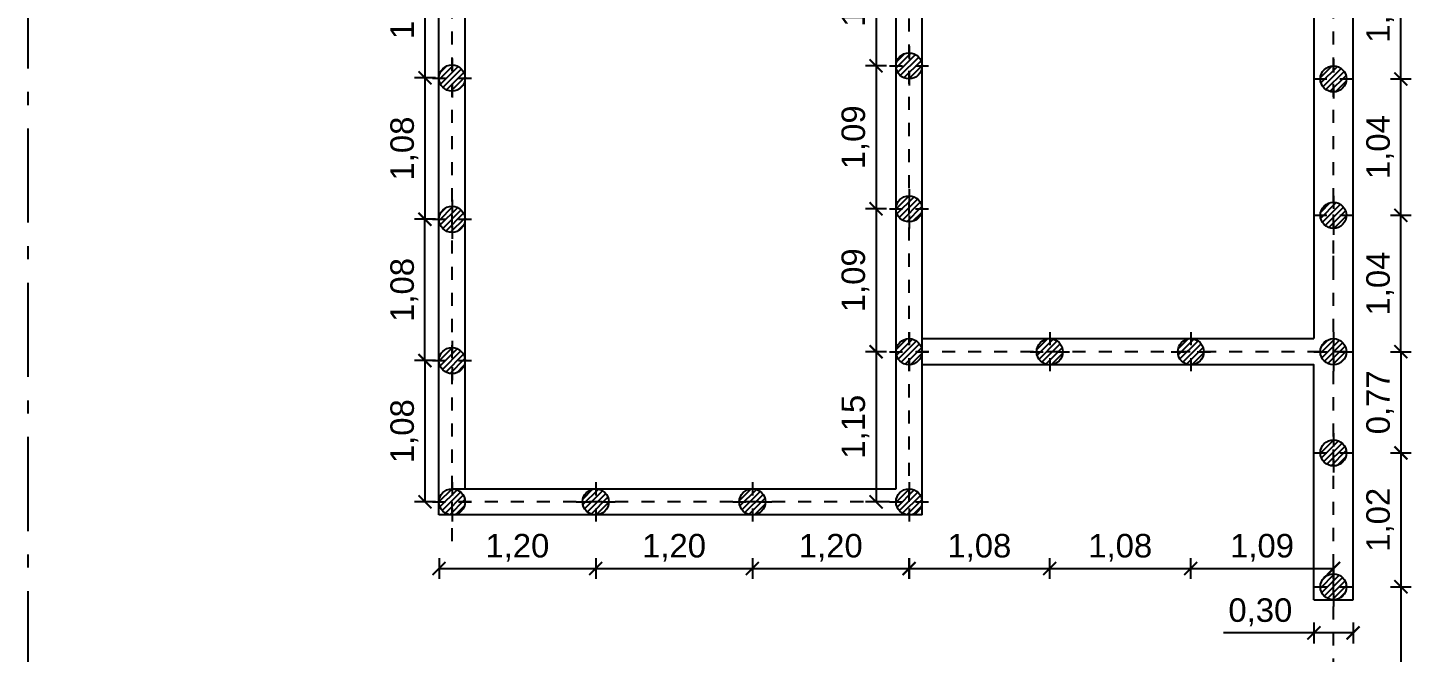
# Model space of a CAD drawing. Header units: millimetres. Extents: x 228 to 428, y 158 to 192.
# Drawn here: x 393.79 to 404.38, y 170.26 to 175.04 of the extents above; entities that cross this region are included whole.
import ezdxf

# ---------------------------------------------------------------- set-up
doc = ezdxf.new("R2010")
doc.units = ezdxf.units.MM
doc.header["$LTSCALE"] = 0.1
doc.header["$MEASUREMENT"] = 0
doc.header["$PDMODE"] = 3
doc.header["$PDSIZE"] = 0.1
doc.linetypes.add('ACAD_ISO04W100', pattern=[30, 24, -3, 0, -3])
doc.linetypes.add('ACAD_ISO10W100', pattern=[18, 12, -3, 0, -3])
doc.layers.get('DEFPOINTS').update_dxf_attribs({"color": 1})
for name, color, linetype in [('01', 1, 'Continuous'), ('Cotas', 1, 'Continuous'), ('EJES', 6, 'Continuous'), ('Muros', 3, 'Continuous'), ('pilotín', 6, 'Continuous'), ('vigas de encadenado', 2, 'Continuous')]:
    doc.layers.add(name, color=color, linetype=linetype)
doc.styles.add('ARIAL', font='arial.ttf', dxfattribs={"height": 0.18})
doc.dimstyles.new('100', dxfattribs={"dimtxt": 0.2, "dimasz": 0.1, "dimexe": 0.08, "dimexo": 0, "dimgap": 0.05, "dimtad": 1, "dimzin": 1, "dimtxsty": 'ARIAL', "dimblk": 'ARCHTICK', "dimcen": 2.5, "dimadec": 0, "dimazin": 0, "dimtfac": 1, "dimtix": 1, "dimtmove": 0, "dimatfit": 3, "dimfxl": 0.08, "dimfxlon": 1, "dimarcsym": 0})

# ---------------------------------------------------------------- blocks, each defined once
blk = doc.blocks.new('pilotín')
at = {"layer": '01', "ltscale": 0.1}
h = blk.add_hatch(dxfattribs=at)
h.set_pattern_fill('LINE,_O', color=256, scale=0.01, angle=45)
h.set_pattern_definition([(45, (-145.452434, -127.2089), (-0.0224506403, 0.0224506403), [])])
h.paths.add_polyline_path([(0, 0), (0, 0.1, 0.414214), (-0.1, 0)])
h.paths.add_polyline_path([(0.1, 0, 0.414214), (0, 0.1), (0, 0)])
h.paths.add_polyline_path([(0, -0.1, 0.414214), (0.1, 0), (0, 0)])
h.paths.add_polyline_path([(0, 0), (-0.1, 0, 0.414214), (0, -0.1)])
at = {"layer": '01', "linetype": 'ACAD_ISO04W100', "ltscale": 0.0025}
for p, q in [((0, 0.15), (0, -0.15)), ((-0.15, 0), (0.15, 0))]:
    blk.add_line(p, q, dxfattribs=at)
at = {"layer": 'pilotín'}
blk.add_circle((0, 0), 0.1, dxfattribs=at)
blk = doc.blocks.new('_ARCHTICK')
at = {"color": 0, "linetype": 'ByBlock', "const_width": 0.15}
blk.add_lwpolyline([(-0.5, -0.5), (0.5, 0.5)], dxfattribs=at)
blk = doc.blocks.new('*D150')
at = {"layer": 'Cotas', "color": 0, "lineweight": -2, "transparency": 16777216}
for p, q in [((396.908, 174.656), (396.748, 174.656)), ((396.828, 174.656), (396.828, 173.574)), ((396.908, 173.574), (396.748, 173.574))]:
    blk.add_line(p, q, dxfattribs=at)
at = {"layer": 'DEFPOINTS', "color": 0, "transparency": 16777216}
for p in [(397.136, 174.656), (396.828, 173.574), (397.036, 173.574)]:
    blk.add_point(p, dxfattribs=at)
at = {"layer": 'Cotas', "color": 0, "lineweight": -2, "transparency": 16777216, "xscale": 0.1, "yscale": 0.1, "zscale": 0.1}
for p, rotation in [((396.828, 174.656), 90), ((396.828, 173.574), 270)]:
    blk.add_blockref('_ARCHTICK', p, dxfattribs=dict(at, rotation=rotation))
at = {"layer": 'Cotas', "color": 0, "transparency": 16777216, "insert": (396.67, 174.115), "char_height": 0.18, "attachment_point": 5, "rotation": 90, "style": 'ARIAL'}
blk.add_mtext('1,08', dxfattribs=at)
blk = doc.blocks.new('*D151')
at = {"layer": 'Cotas', "color": 0, "lineweight": -2, "transparency": 16777216}
for p, q in [((396.908, 172.492), (396.748, 172.492)), ((396.828, 172.492), (396.828, 171.411)), ((396.908, 171.411), (396.748, 171.411))]:
    blk.add_line(p, q, dxfattribs=at)
at = {"layer": 'DEFPOINTS', "color": 0, "transparency": 16777216}
for p in [(396.936, 172.492), (396.828, 171.411), (397.036, 171.411)]:
    blk.add_point(p, dxfattribs=at)
at = {"layer": 'Cotas', "color": 0, "lineweight": -2, "transparency": 16777216, "xscale": 0.1, "yscale": 0.1, "zscale": 0.1}
for p, rotation in [((396.828, 172.492), 90), ((396.828, 171.411), 270)]:
    blk.add_blockref('_ARCHTICK', p, dxfattribs=dict(at, rotation=rotation))
at = {"layer": 'Cotas', "color": 0, "transparency": 16777216, "insert": (396.67, 171.952), "char_height": 0.18, "attachment_point": 5, "rotation": 90, "style": 'ARIAL'}
blk.add_mtext('1,08', dxfattribs=at)
blk = doc.blocks.new('*D152')
at = {"layer": 'Cotas', "color": 0, "lineweight": -2, "transparency": 16777216}
for p, q in [((396.936, 170.981), (396.936, 170.821)), ((398.136, 170.981), (398.136, 170.821)), ((396.936, 170.901), (398.136, 170.901))]:
    blk.add_line(p, q, dxfattribs=at)
at = {"layer": 'DEFPOINTS', "color": 0, "transparency": 16777216}
for p in [(396.936, 171.261), (398.136, 171.286), (398.136, 170.901)]:
    blk.add_point(p, dxfattribs=at)
at = {"layer": 'Cotas', "color": 0, "lineweight": -2, "transparency": 16777216, "xscale": 0.1, "yscale": 0.1, "zscale": 0.1, "rotation": 180}
blk.add_blockref('_ARCHTICK', (396.936, 170.901), dxfattribs=at)
at = {"layer": 'Cotas', "color": 0, "lineweight": -2, "transparency": 16777216, "xscale": 0.1, "yscale": 0.1, "zscale": 0.1}
blk.add_blockref('_ARCHTICK', (398.136, 170.901), dxfattribs=at)
at = {"layer": 'Cotas', "color": 0, "transparency": 16777216, "insert": (397.536, 171.059), "char_height": 0.18, "attachment_point": 5, "style": 'ARIAL'}
blk.add_mtext('1,20', dxfattribs=at)
blk = doc.blocks.new('*D153')
at = {"layer": 'Cotas', "color": 0, "lineweight": -2, "transparency": 16777216}
for p, q in [((398.136, 170.981), (398.136, 170.821)), ((399.336, 170.981), (399.336, 170.821)), ((398.136, 170.901), (399.336, 170.901))]:
    blk.add_line(p, q, dxfattribs=at)
at = {"layer": 'DEFPOINTS', "color": 0, "transparency": 16777216}
for p in [(398.136, 171.286), (399.336, 171.286), (399.336, 170.901)]:
    blk.add_point(p, dxfattribs=at)
at = {"layer": 'Cotas', "color": 0, "lineweight": -2, "transparency": 16777216, "xscale": 0.1, "yscale": 0.1, "zscale": 0.1, "rotation": 180}
blk.add_blockref('_ARCHTICK', (398.136, 170.901), dxfattribs=at)
at = {"layer": 'Cotas', "color": 0, "lineweight": -2, "transparency": 16777216, "xscale": 0.1, "yscale": 0.1, "zscale": 0.1}
blk.add_blockref('_ARCHTICK', (399.336, 170.901), dxfattribs=at)
at = {"layer": 'Cotas', "color": 0, "transparency": 16777216, "insert": (398.736, 171.059), "char_height": 0.18, "attachment_point": 5, "style": 'ARIAL'}
blk.add_mtext('1,20', dxfattribs=at)
blk = doc.blocks.new('*D159')
at = {"layer": 'Cotas', "color": 0, "lineweight": -2, "transparency": 16777216}
for p, q in [((404.222, 172.56), (404.382, 172.56)), ((404.302, 172.56), (404.302, 171.786)), ((404.222, 171.786), (404.382, 171.786))]:
    blk.add_line(p, q, dxfattribs=at)
at = {"layer": 'DEFPOINTS', "color": 0, "transparency": 16777216}
for p in [(404.062, 172.56), (404.062, 171.786), (404.302, 171.786)]:
    blk.add_point(p, dxfattribs=at)
at = {"layer": 'Cotas', "color": 0, "lineweight": -2, "transparency": 16777216, "xscale": 0.1, "yscale": 0.1, "zscale": 0.1}
for p, rotation in [((404.302, 172.56), 90), ((404.302, 171.786), 270)]:
    blk.add_blockref('_ARCHTICK', p, dxfattribs=dict(at, rotation=rotation))
at = {"layer": 'Cotas', "color": 0, "transparency": 16777216, "insert": (404.144, 172.173), "char_height": 0.18, "attachment_point": 5, "rotation": 90, "style": 'ARIAL'}
blk.add_mtext('0,77', dxfattribs=at)
blk = doc.blocks.new('*D160')
at = {"layer": 'Cotas', "color": 0, "lineweight": -2, "transparency": 16777216}
for p, q in [((404.222, 171.786), (404.382, 171.786)), ((404.302, 171.786), (404.302, 170.761)), ((404.222, 170.761), (404.382, 170.761))]:
    blk.add_line(p, q, dxfattribs=at)
at = {"layer": 'DEFPOINTS', "color": 0, "transparency": 16777216}
for p in [(404.062, 171.786), (404.012, 170.761), (404.302, 170.761)]:
    blk.add_point(p, dxfattribs=at)
at = {"layer": 'Cotas', "color": 0, "lineweight": -2, "transparency": 16777216, "xscale": 0.1, "yscale": 0.1, "zscale": 0.1}
for p, rotation in [((404.302, 171.786), 90), ((404.302, 170.761), 270)]:
    blk.add_blockref('_ARCHTICK', p, dxfattribs=dict(at, rotation=rotation))
at = {"layer": 'Cotas', "color": 0, "transparency": 16777216, "insert": (404.144, 171.274), "char_height": 0.18, "attachment_point": 5, "rotation": 90, "style": 'ARIAL'}
blk.add_mtext('1,02', dxfattribs=at)
blk = doc.blocks.new('*D165')
at = {"layer": 'Cotas', "color": 0, "lineweight": -2, "transparency": 16777216}
for p, q in [((400.363, 174.748), (400.203, 174.748)), ((400.283, 174.748), (400.283, 173.654)), ((400.363, 173.654), (400.203, 173.654))]:
    blk.add_line(p, q, dxfattribs=at)
at = {"layer": 'DEFPOINTS', "color": 0, "transparency": 16777216}
for p in [(400.386, 174.748), (400.283, 173.654), (400.386, 173.654)]:
    blk.add_point(p, dxfattribs=at)
at = {"layer": 'Cotas', "color": 0, "lineweight": -2, "transparency": 16777216, "xscale": 0.1, "yscale": 0.1, "zscale": 0.1}
for p, rotation in [((400.283, 174.748), 90), ((400.283, 173.654), 270)]:
    blk.add_blockref('_ARCHTICK', p, dxfattribs=dict(at, rotation=rotation))
at = {"layer": 'Cotas', "color": 0, "transparency": 16777216, "insert": (400.125, 174.201), "char_height": 0.18, "attachment_point": 5, "rotation": 90, "style": 'ARIAL'}
blk.add_mtext('1,09', dxfattribs=at)
blk = doc.blocks.new('*D166')
at = {"layer": 'Cotas', "color": 0, "lineweight": -2, "transparency": 16777216}
for p, q in [((400.363, 173.654), (400.203, 173.654)), ((400.283, 173.654), (400.283, 172.56)), ((400.363, 172.56), (400.203, 172.56))]:
    blk.add_line(p, q, dxfattribs=at)
at = {"layer": 'DEFPOINTS', "color": 0, "transparency": 16777216}
for p in [(400.386, 173.654), (400.283, 172.56), (400.536, 172.56)]:
    blk.add_point(p, dxfattribs=at)
at = {"layer": 'Cotas', "color": 0, "lineweight": -2, "transparency": 16777216, "xscale": 0.1, "yscale": 0.1, "zscale": 0.1}
for p, rotation in [((400.283, 173.654), 90), ((400.283, 172.56), 270)]:
    blk.add_blockref('_ARCHTICK', p, dxfattribs=dict(at, rotation=rotation))
at = {"layer": 'Cotas', "color": 0, "transparency": 16777216, "insert": (400.125, 173.107), "char_height": 0.18, "attachment_point": 5, "rotation": 90, "style": 'ARIAL'}
blk.add_mtext('1,09', dxfattribs=at)
blk = doc.blocks.new('*D167')
at = {"layer": 'Cotas', "color": 0, "lineweight": -2, "transparency": 16777216}
for p, q in [((400.363, 172.56), (400.203, 172.56)), ((400.283, 172.56), (400.283, 171.411)), ((400.363, 171.411), (400.203, 171.411))]:
    blk.add_line(p, q, dxfattribs=at)
at = {"layer": 'DEFPOINTS', "color": 0, "transparency": 16777216}
for p in [(400.536, 172.56), (400.283, 171.411), (400.411, 171.411)]:
    blk.add_point(p, dxfattribs=at)
at = {"layer": 'Cotas', "color": 0, "lineweight": -2, "transparency": 16777216, "xscale": 0.1, "yscale": 0.1, "zscale": 0.1}
for p, rotation in [((400.283, 172.56), 90), ((400.283, 171.411), 270)]:
    blk.add_blockref('_ARCHTICK', p, dxfattribs=dict(at, rotation=rotation))
at = {"layer": 'Cotas', "color": 0, "transparency": 16777216, "insert": (400.125, 171.986), "char_height": 0.18, "attachment_point": 5, "rotation": 90, "style": 'ARIAL'}
blk.add_mtext('1,15', dxfattribs=at)
blk = doc.blocks.new('*D168')
at = {"layer": 'Cotas', "color": 0, "lineweight": -2, "transparency": 16777216}
for p, q in [((400.536, 170.821), (400.536, 170.981)), ((401.613, 170.821), (401.613, 170.981)), ((400.536, 170.901), (401.613, 170.901))]:
    blk.add_line(p, q, dxfattribs=at)
at = {"layer": 'DEFPOINTS', "color": 0, "transparency": 16777216}
for p in [(401.613, 170.901), (400.536, 170.527), (401.613, 170.527)]:
    blk.add_point(p, dxfattribs=at)
at = {"layer": 'Cotas', "color": 0, "lineweight": -2, "transparency": 16777216, "xscale": 0.1, "yscale": 0.1, "zscale": 0.1, "rotation": 180}
blk.add_blockref('_ARCHTICK', (400.536, 170.901), dxfattribs=at)
at = {"layer": 'Cotas', "color": 0, "lineweight": -2, "transparency": 16777216, "xscale": 0.1, "yscale": 0.1, "zscale": 0.1}
blk.add_blockref('_ARCHTICK', (401.613, 170.901), dxfattribs=at)
at = {"layer": 'Cotas', "color": 0, "transparency": 16777216, "insert": (401.074, 171.059), "char_height": 0.18, "attachment_point": 5, "style": 'ARIAL'}
blk.add_mtext('1,08', dxfattribs=at)
blk = doc.blocks.new('*D169')
at = {"layer": 'Cotas', "color": 0, "lineweight": -2, "transparency": 16777216}
for p, q in [((402.693, 170.821), (402.693, 170.981)), ((403.786, 170.821), (403.786, 170.981)), ((402.693, 170.901), (403.786, 170.901))]:
    blk.add_line(p, q, dxfattribs=at)
at = {"layer": 'DEFPOINTS', "color": 0, "transparency": 16777216}
for p in [(403.786, 170.901), (402.693, 170.527), (403.786, 170.327)]:
    blk.add_point(p, dxfattribs=at)
at = {"layer": 'Cotas', "color": 0, "lineweight": -2, "transparency": 16777216, "xscale": 0.1, "yscale": 0.1, "zscale": 0.1, "rotation": 180}
blk.add_blockref('_ARCHTICK', (402.693, 170.901), dxfattribs=at)
at = {"layer": 'Cotas', "color": 0, "lineweight": -2, "transparency": 16777216, "xscale": 0.1, "yscale": 0.1, "zscale": 0.1}
blk.add_blockref('_ARCHTICK', (403.786, 170.901), dxfattribs=at)
at = {"layer": 'Cotas', "color": 0, "transparency": 16777216, "insert": (403.239, 171.059), "char_height": 0.18, "attachment_point": 5, "style": 'ARIAL'}
blk.add_mtext('1,09', dxfattribs=at)
blk = doc.blocks.new('*D121')
at = {"layer": 'Cotas', "color": 0, "lineweight": -2, "transparency": 16777216}
for p, q in [((401.613, 170.821), (401.613, 170.981)), ((402.693, 170.821), (402.693, 170.981)), ((401.613, 170.901), (402.693, 170.901))]:
    blk.add_line(p, q, dxfattribs=at)
at = {"layer": 'DEFPOINTS', "color": 0, "transparency": 16777216}
for p in [(402.693, 170.901), (401.613, 170.527), (402.693, 170.527)]:
    blk.add_point(p, dxfattribs=at)
at = {"layer": 'Cotas', "color": 0, "lineweight": -2, "transparency": 16777216, "xscale": 0.1, "yscale": 0.1, "zscale": 0.1, "rotation": 180}
blk.add_blockref('_ARCHTICK', (401.613, 170.901), dxfattribs=at)
at = {"layer": 'Cotas', "color": 0, "lineweight": -2, "transparency": 16777216, "xscale": 0.1, "yscale": 0.1, "zscale": 0.1}
blk.add_blockref('_ARCHTICK', (402.693, 170.901), dxfattribs=at)
at = {"layer": 'Cotas', "color": 0, "transparency": 16777216, "insert": (402.153, 171.059), "char_height": 0.18, "attachment_point": 5, "style": 'ARIAL'}
blk.add_mtext('1,08', dxfattribs=at)
blk = doc.blocks.new('*D123')
at = {"layer": 'Cotas', "color": 0, "lineweight": -2, "transparency": 16777216}
for p, q in [((399.336, 170.981), (399.336, 170.821)), ((400.536, 170.981), (400.536, 170.821)), ((399.336, 170.901), (400.536, 170.901))]:
    blk.add_line(p, q, dxfattribs=at)
at = {"layer": 'DEFPOINTS', "color": 0, "transparency": 16777216}
for p in [(399.336, 171.236), (400.536, 171.236), (400.536, 170.901)]:
    blk.add_point(p, dxfattribs=at)
at = {"layer": 'Cotas', "color": 0, "lineweight": -2, "transparency": 16777216, "xscale": 0.1, "yscale": 0.1, "zscale": 0.1, "rotation": 180}
blk.add_blockref('_ARCHTICK', (399.336, 170.901), dxfattribs=at)
at = {"layer": 'Cotas', "color": 0, "lineweight": -2, "transparency": 16777216, "xscale": 0.1, "yscale": 0.1, "zscale": 0.1}
blk.add_blockref('_ARCHTICK', (400.536, 170.901), dxfattribs=at)
at = {"layer": 'Cotas', "color": 0, "transparency": 16777216, "insert": (399.936, 171.059), "char_height": 0.18, "attachment_point": 5, "style": 'ARIAL'}
blk.add_mtext('1,20', dxfattribs=at)
blk = doc.blocks.new('*D125')
at = {"layer": 'Cotas', "color": 0, "lineweight": -2, "transparency": 16777216}
for p, q in [((404.222, 170.761), (404.382, 170.761)), ((404.302, 170.761), (404.302, 167.061)), ((404.222, 167.061), (404.382, 167.061))]:
    blk.add_line(p, q, dxfattribs=at)
at = {"layer": 'DEFPOINTS', "color": 0, "transparency": 16777216}
for p in [(403.912, 170.761), (404.087, 167.061), (404.302, 167.061)]:
    blk.add_point(p, dxfattribs=at)
at = {"layer": 'Cotas', "color": 0, "lineweight": -2, "transparency": 16777216, "xscale": 0.1, "yscale": 0.1, "zscale": 0.1}
for p, rotation in [((404.302, 170.761), 90), ((404.302, 167.061), 270)]:
    blk.add_blockref('_ARCHTICK', p, dxfattribs=dict(at, rotation=rotation))
at = {"layer": 'Cotas', "color": 0, "transparency": 16777216, "insert": (404.144, 168.911), "char_height": 0.18, "attachment_point": 5, "rotation": 90, "style": 'ARIAL'}
blk.add_mtext('3,70', dxfattribs=at)
blk = doc.blocks.new('*D127')
at = {"layer": 'Cotas', "color": 0, "lineweight": -2, "transparency": 16777216}
for p, q in [((403.636, 170.408), (402.943, 170.408)), ((403.636, 170.488), (403.636, 170.328)), ((403.936, 170.408), (403.636, 170.408)), ((403.936, 170.488), (403.936, 170.328))]:
    blk.add_line(p, q, dxfattribs=at)
at = {"layer": 'DEFPOINTS', "color": 0, "transparency": 16777216}
for p in [(403.636, 170.64), (403.936, 170.64), (403.936, 170.408)]:
    blk.add_point(p, dxfattribs=at)
at = {"layer": 'Cotas', "color": 0, "lineweight": -2, "transparency": 16777216, "xscale": 0.1, "yscale": 0.1, "zscale": 0.1, "rotation": 180}
blk.add_blockref('_ARCHTICK', (403.636, 170.408), dxfattribs=at)
at = {"layer": 'Cotas', "color": 0, "lineweight": -2, "transparency": 16777216, "xscale": 0.1, "yscale": 0.1, "zscale": 0.1}
blk.add_blockref('_ARCHTICK', (403.936, 170.408), dxfattribs=at)
at = {"layer": 'Cotas', "color": 0, "transparency": 16777216, "insert": (403.226, 170.566), "char_height": 0.18, "attachment_point": 5, "style": 'ARIAL'}
blk.add_mtext('0,30', dxfattribs=at)
blk = doc.blocks.new('*D130')
at = {"layer": 'Cotas', "color": 0, "lineweight": -2, "transparency": 16777216}
for p, q in [((400.363, 175.836), (400.203, 175.836)), ((400.283, 175.836), (400.283, 174.748)), ((400.363, 174.748), (400.203, 174.748))]:
    blk.add_line(p, q, dxfattribs=at)
at = {"layer": 'DEFPOINTS', "color": 0, "transparency": 16777216}
for p in [(400.536, 175.836), (400.283, 174.748), (400.386, 174.748)]:
    blk.add_point(p, dxfattribs=at)
at = {"layer": 'Cotas', "color": 0, "lineweight": -2, "transparency": 16777216, "xscale": 0.1, "yscale": 0.1, "zscale": 0.1}
for p, rotation in [((400.283, 175.836), 90), ((400.283, 174.748), 270)]:
    blk.add_blockref('_ARCHTICK', p, dxfattribs=dict(at, rotation=rotation))
at = {"layer": 'Cotas', "color": 0, "transparency": 16777216, "insert": (400.125, 175.292), "char_height": 0.18, "attachment_point": 5, "rotation": 90, "style": 'ARIAL'}
blk.add_mtext('1,09', dxfattribs=at)
blk = doc.blocks.new('*D134')
at = {"layer": 'Cotas', "color": 0, "lineweight": -2, "transparency": 16777216}
for p, q in [((396.908, 173.574), (396.748, 173.574)), ((396.828, 172.492), (396.828, 173.574)), ((396.908, 172.492), (396.748, 172.492))]:
    blk.add_line(p, q, dxfattribs=at)
at = {"layer": 'DEFPOINTS', "color": 0, "transparency": 16777216}
for p in [(396.828, 173.574), (396.936, 173.574), (396.936, 172.492)]:
    blk.add_point(p, dxfattribs=at)
at = {"layer": 'Cotas', "color": 0, "lineweight": -2, "transparency": 16777216, "xscale": 0.1, "yscale": 0.1, "zscale": 0.1}
for p, rotation in [((396.828, 173.574), 90), ((396.828, 172.492), 270)]:
    blk.add_blockref('_ARCHTICK', p, dxfattribs=dict(at, rotation=rotation))
at = {"layer": 'Cotas', "color": 0, "transparency": 16777216, "insert": (396.67, 173.033), "char_height": 0.18, "attachment_point": 5, "rotation": 90, "style": 'ARIAL'}
blk.add_mtext('1,08', dxfattribs=at)
blk = doc.blocks.new('*D137')
at = {"layer": 'Cotas', "color": 0, "lineweight": -2, "transparency": 16777216}
for p, q in [((404.222, 173.604), (404.382, 173.604)), ((404.302, 172.56), (404.302, 173.604)), ((404.222, 172.56), (404.382, 172.56))]:
    blk.add_line(p, q, dxfattribs=at)
at = {"layer": 'DEFPOINTS', "color": 0, "transparency": 16777216}
for p in [(404.012, 173.604), (404.302, 173.604), (404.014, 172.56)]:
    blk.add_point(p, dxfattribs=at)
at = {"layer": 'Cotas', "color": 0, "lineweight": -2, "transparency": 16777216, "xscale": 0.1, "yscale": 0.1, "zscale": 0.1}
for p, rotation in [((404.302, 173.604), 90), ((404.302, 172.56), 270)]:
    blk.add_blockref('_ARCHTICK', p, dxfattribs=dict(at, rotation=rotation))
at = {"layer": 'Cotas', "color": 0, "transparency": 16777216, "insert": (404.144, 173.082), "char_height": 0.18, "attachment_point": 5, "rotation": 90, "style": 'ARIAL'}
blk.add_mtext('1,04', dxfattribs=at)
blk = doc.blocks.new('*D138')
at = {"layer": 'Cotas', "color": 0, "lineweight": -2, "transparency": 16777216}
for p, q in [((404.222, 174.648), (404.382, 174.648)), ((404.302, 173.604), (404.302, 174.648)), ((404.222, 173.604), (404.382, 173.604))]:
    blk.add_line(p, q, dxfattribs=at)
at = {"layer": 'DEFPOINTS', "color": 0, "transparency": 16777216}
for p in [(404.145, 174.648), (404.302, 174.648), (404.012, 173.604)]:
    blk.add_point(p, dxfattribs=at)
at = {"layer": 'Cotas', "color": 0, "lineweight": -2, "transparency": 16777216, "xscale": 0.1, "yscale": 0.1, "zscale": 0.1}
for p, rotation in [((404.302, 174.648), 90), ((404.302, 173.604), 270)]:
    blk.add_blockref('_ARCHTICK', p, dxfattribs=dict(at, rotation=rotation))
at = {"layer": 'Cotas', "color": 0, "transparency": 16777216, "insert": (404.144, 174.126), "char_height": 0.18, "attachment_point": 5, "rotation": 90, "style": 'ARIAL'}
blk.add_mtext('1,04', dxfattribs=at)
blk = doc.blocks.new('*D142')
at = {"layer": 'Cotas', "color": 0, "lineweight": -2, "transparency": 16777216}
for p, q in [((404.222, 175.692), (404.382, 175.692)), ((404.302, 174.648), (404.302, 175.692)), ((404.222, 174.648), (404.382, 174.648))]:
    blk.add_line(p, q, dxfattribs=at)
at = {"layer": 'DEFPOINTS', "color": 0, "transparency": 16777216}
for p in [(404.145, 175.692), (404.302, 175.692), (404.012, 174.648)]:
    blk.add_point(p, dxfattribs=at)
at = {"layer": 'Cotas', "color": 0, "lineweight": -2, "transparency": 16777216, "xscale": 0.1, "yscale": 0.1, "zscale": 0.1}
for p, rotation in [((404.302, 175.692), 90), ((404.302, 174.648), 270)]:
    blk.add_blockref('_ARCHTICK', p, dxfattribs=dict(at, rotation=rotation))
at = {"layer": 'Cotas', "color": 0, "transparency": 16777216, "insert": (404.144, 175.17), "char_height": 0.18, "attachment_point": 5, "rotation": 90, "style": 'ARIAL'}
blk.add_mtext('1,04', dxfattribs=at)
blk = doc.blocks.new('*D146')
at = {"layer": 'Cotas', "color": 0, "lineweight": -2, "transparency": 16777216}
for p, q in [((396.908, 175.737), (396.748, 175.737)), ((396.828, 175.737), (396.828, 174.656)), ((396.886, 174.656), (396.748, 174.656))]:
    blk.add_line(p, q, dxfattribs=at)
at = {"layer": 'DEFPOINTS', "color": 0, "transparency": 16777216}
for p in [(397.136, 175.737), (396.828, 174.656), (396.886, 174.656)]:
    blk.add_point(p, dxfattribs=at)
at = {"layer": 'Cotas', "color": 0, "lineweight": -2, "transparency": 16777216, "xscale": 0.1, "yscale": 0.1, "zscale": 0.1}
for p, rotation in [((396.828, 175.737), 90), ((396.828, 174.656), 270)]:
    blk.add_blockref('_ARCHTICK', p, dxfattribs=dict(at, rotation=rotation))
at = {"layer": 'Cotas', "color": 0, "transparency": 16777216, "insert": (396.67, 175.197), "char_height": 0.18, "attachment_point": 5, "rotation": 90, "style": 'ARIAL'}
blk.add_mtext('1,08', dxfattribs=at)

msp = doc.modelspace()

# ---------------------------------------------------------------- linework, layer by layer
at = {"layer": 'Cotas', "ltscale": 0.02}
msp.add_line((403.7856, 173.2021), (403.7856, 173.2951), dxfattribs=at)
at = {"layer": 'EJES', "linetype": 'ACAD_ISO04W100', "ltscale": 0.015}
for p, q in [((403.7856, 165.9111), (403.7856, 181.421)), ((400.5356, 171.411), (400.5356, 181.211)), ((397.0356, 171.111), (397.0356, 180.061)), ((403.8879, 172.5601), (400.5356, 172.5602)), ((400.3856, 171.411), (397.0856, 171.411))]:
    msp.add_line(p, q, dxfattribs=at)
at = {"layer": 'EJES', "linetype": 'ACAD_ISO10W100', "ltscale": 0.6}
msp.add_line((393.7856, 181.348), (393.7856, 166.6632), dxfattribs=at)
at = {"layer": 'Muros', "color": 2}
msp.add_line((403.9356, 170.661), (403.9356, 181.511), dxfattribs=at)
at = {"layer": 'vigas de encadenado', "color": 2, "linetype": 'Continuous'}
for p, q in [((396.9356, 171.311), (396.9356, 180.161)), ((397.1356, 171.511), (397.1356, 179.961)), ((400.4356, 171.511), (400.4356, 176.986)), ((403.6356, 176.636), (403.6356, 172.661)), ((400.6356, 172.711), (400.6356, 175.736)), ((400.6356, 171.311), (400.6356, 172.711)), ((400.6356, 172.661), (403.6356, 172.661)), ((397.0356, 171.511), (400.4356, 171.511)), ((400.6356, 171.311), (396.9356, 171.311)), ((403.6356, 170.661), (403.9356, 170.661)), ((403.8856, 170.661), (403.9356, 170.661))]:
    msp.add_line(p, q, dxfattribs=at)
msp.add_lwpolyline([(403.6356, 170.661), (403.6356, 172.461), (400.6356, 172.461)], dxfattribs=at)

# ---------------------------------------------------------------- block references
at = {"layer": 'pilotín', "ltscale": 0.015}
for p in [(400.5356, 174.7481), (397.0356, 174.6548), (403.7856, 174.6481), (400.5356, 173.6536), (397.0356, 173.5735), (403.7856, 173.6041), (397.0356, 172.4923), (400.5356, 172.5602), (401.6133, 172.5602), (402.6933, 172.5602), (403.7856, 172.5601), (403.7856, 171.786), (397.0356, 171.411), (398.1356, 171.411), (399.3356, 171.411), (400.5356, 171.411), (403.7856, 170.761)]:
    msp.add_blockref('pilotín', p, dxfattribs=at)

# ---------------------------------------------------------------- dimensions: what is measured, and where the dimension line sits
at = {"layer": 'Cotas'}
for base, p1, p2, picture, middle in [((400.2831, 174.7481), (400.5356, 175.836), (400.3856, 174.7481), '*D130', (400.1249, 175.292)), ((396.8281, 174.656), (397.1356, 175.7373), (396.8856, 174.656), '*D146', (396.6699, 175.1966)), ((404.3022, 175.692), (404.012, 174.6481), (404.1446, 175.692), '*D142', (404.144, 175.1701)), ((400.2831, 173.6536), (400.3856, 174.7481), (400.3856, 173.6536), '*D165', (400.1249, 174.2009)), ((396.8281, 173.5735), (397.1356, 174.6562), (397.0356, 173.5735), '*D150', (396.6699, 174.1149)), ((404.3022, 174.6481), (404.012, 173.6041), (404.1446, 174.6481), '*D138', (404.144, 174.1261)), ((400.2831, 172.5602), (400.3856, 173.6536), (400.5356, 172.5602), '*D166', (400.1249, 173.1069)), ((396.8281, 173.5735), (396.9356, 172.4923), (396.9356, 173.5735), '*D134', (396.6699, 173.0329)), ((404.3022, 173.6041), (404.0143, 172.5601), (404.012, 173.6041), '*D137', (404.144, 173.0821)), ((396.8281, 171.411), (396.9356, 172.4923), (397.0356, 171.411), '*D151', (396.6699, 171.9517)), ((400.2831, 171.411), (400.5356, 172.5602), (400.4106, 171.411), '*D167', (400.1249, 171.9856)), ((404.3022, 171.786), (404.062, 172.5601), (404.062, 171.786), '*D159', (404.144, 172.1731)), ((404.30216, 170.76102), (404.06202, 171.78601), (404.01202, 170.76102), '*D160', (404.14398, 171.27351)), ((404.3022, 167.0611), (403.912, 170.761), (404.087, 167.0611), '*D125', (404.144, 168.9111))]:
    dim = msp.add_linear_dim(base=base, p1=p1, p2=p2, angle=90, dimstyle='100', dxfattribs=at)
    dim.commit()
    dim.dimension.update_dxf_attribs({"geometry": picture, "text_midpoint": middle})
for base, p1, p2, picture, middle in [((398.1356, 170.9009), (396.9356, 171.2607), (398.1356, 171.2857), '*D152', (397.5356, 171.0591)), ((399.3356, 170.9009), (398.1356, 171.2857), (399.3356, 171.2857), '*D153', (398.7356, 171.0591)), ((400.5356, 170.9009), (399.3356, 171.2357), (400.5356, 171.2357), '*D123', (399.9356, 171.0591)), ((401.6133, 170.9009), (400.5356, 170.527), (401.6133, 170.527), '*D168', (401.0745, 171.0591)), ((402.6933, 170.9009), (401.6133, 170.527), (402.6933, 170.527), '*D121', (402.1533, 171.0591)), ((403.7856, 170.9009), (402.6933, 170.527), (403.7856, 170.327), '*D169', (403.2395, 171.0591))]:
    dim = msp.add_linear_dim(base=base, p1=p1, p2=p2, dimstyle='100', dxfattribs=at)
    dim.commit()
    dim.dimension.update_dxf_attribs({"geometry": picture, "text_midpoint": middle})
dim = msp.add_linear_dim(base=(403.9356, 170.4077), p1=(403.6356, 170.6402), p2=(403.9356, 170.6402), dimstyle='100', dxfattribs=at)
dim.commit()
dim.dimension.update_dxf_attribs({"geometry": '*D127', "text_midpoint": (403.2262, 170.4077), "dimtype": 160})

doc.saveas('drawing.dxf')
